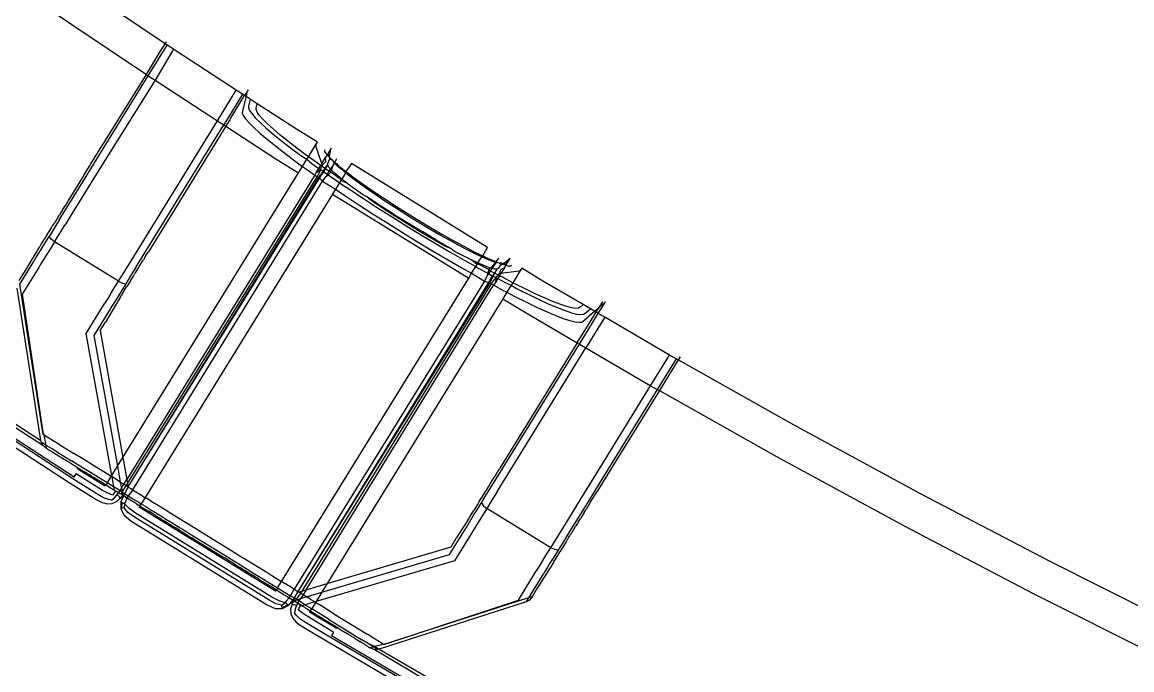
# Model space of a CAD drawing. Header units: millimetres. Extents: x 188.6 to 263.2, y 40.1 to 120.1.
# Drawn here: x 252.01056 to 252.0304, y 57.12385 to 57.13543 of the extents above; entities that cross this region are included whole.
import ezdxf

# ---------------------------------------------------------------- set-up
doc = ezdxf.new("R2010")
doc.units = ezdxf.units.MM
doc.layers.add('ARQ', color=8, linetype='Continuous')

# ---------------------------------------------------------------- blocks, each defined once
blk = doc.blocks.new('arq-3pav')
at = {"layer": 'ARQ'}
for p, q in [((47.004698, 16.87822), (47.002722, 16.879547)), ((47.002359, 16.879016), (47.00436, 16.877671)), ((47.004394, 16.877649), (47.004732, 16.878197)), ((47.004843, 16.878122), (47.004515, 16.877567)), ((47.0046, 16.878069), (47.004698, 16.87822)), ((47.004698, 16.87822), (47.004719, 16.878263)), ((47.004732, 16.878197), (47.004698, 16.87822)), ((47.004843, 16.878122), (47.004732, 16.878197)), ((47.00487, 16.878104), (47.004843, 16.878122)), ((47.00436, 16.877671), (47.0046, 16.878069)), ((47.005967, 16.877392), (47.00487, 16.878104)), ((47.003368, 16.876072), (47.00436, 16.877671)), ((47.003387, 16.876016), (47.004394, 16.877649)), ((47.004515, 16.877567), (47.0035, 16.875944)), ((47.00436, 16.877671), (47.004394, 16.877649)), ((47.004394, 16.877649), (47.004515, 16.877567)), ((47.004515, 16.877567), (47.005629, 16.876844)), ((47.005629, 16.876844), (47.005967, 16.877392)), ((47.00608, 16.877319), (47.005967, 16.877392)), ((47.006155, 16.877354), (47.006117, 16.877294)), ((47.006155, 16.877354), (47.006144, 16.877277)), ((47.00617, 16.87738), (47.006155, 16.877354)), ((47.00618, 16.877396), (47.00617, 16.87738)), ((47.00608, 16.877319), (47.005742, 16.876771)), ((47.005864, 16.876882), (47.006117, 16.877294)), ((47.006144, 16.877277), (47.006079, 16.87702)), ((47.006117, 16.877294), (47.00608, 16.877319)), ((47.006144, 16.877277), (47.006117, 16.877294)), ((47.006218, 16.877229), (47.006144, 16.877277)), ((47.006218, 16.877229), (47.006188, 16.87711)), ((47.006343, 16.877148), (47.006218, 16.877229)), ((47.006325, 16.877078), (47.006343, 16.877148)), ((47.007041, 16.876695), (47.006343, 16.877148)), ((47.006079, 16.87702), (47.006074, 16.876986)), ((47.006074, 16.876986), (47.006092, 16.87694)), ((47.006092, 16.87694), (47.006132, 16.87688)), ((47.006188, 16.87711), (47.006183, 16.877076)), ((47.006183, 16.877076), (47.006202, 16.87703)), ((47.006202, 16.87703), (47.006243, 16.876971)), ((47.006243, 16.876971), (47.006306, 16.876898)), ((47.006321, 16.877045), (47.006325, 16.877078)), ((47.006339, 16.877), (47.006321, 16.877045)), ((47.006379, 16.876943), (47.006339, 16.877)), ((47.00644, 16.876873), (47.006379, 16.876943)), ((47.00405, 16.874282), (47.005629, 16.876844)), ((47.004177, 16.874233), (47.005742, 16.876771)), ((47.005779, 16.876746), (47.004396, 16.874502)), ((47.005629, 16.876844), (47.005742, 16.876771)), ((47.005742, 16.876771), (47.005779, 16.876746)), ((47.005851, 16.876862), (47.005779, 16.876746)), ((47.005779, 16.876746), (47.006695, 16.876152)), ((47.005864, 16.876882), (47.005851, 16.876862)), ((47.006132, 16.87688), (47.006196, 16.876807)), ((47.006196, 16.876807), (47.006282, 16.876721)), ((47.006306, 16.876898), (47.006392, 16.876812)), ((47.006392, 16.876812), (47.006498, 16.876716)), ((47.006523, 16.87679), (47.00644, 16.876873)), ((47.006626, 16.876697), (47.006523, 16.87679)), ((47.006282, 16.876721), (47.006389, 16.876623)), ((47.006389, 16.876623), (47.006518, 16.876514)), ((47.006498, 16.876716), (47.006626, 16.876607)), ((47.006748, 16.876592), (47.006626, 16.876697)), ((47.006626, 16.876607), (47.006773, 16.876487)), ((47.00689, 16.876477), (47.006748, 16.876592)), ((47.007416, 16.876459), (47.007041, 16.876695)), ((47.006518, 16.876514), (47.006667, 16.876393)), ((47.006667, 16.876393), (47.006834, 16.876263)), ((47.006773, 16.876487), (47.006938, 16.876359)), ((47.00705, 16.876354), (47.00689, 16.876477)), ((47.006938, 16.876359), (47.007121, 16.876223)), ((47.007225, 16.876223), (47.00705, 16.876354)), ((47.007257, 16.8762), (47.007391, 16.876418)), ((47.007391, 16.876418), (47.007416, 16.876459)), ((47.007391, 16.876418), (47.007391, 16.876389)), ((47.007498, 16.876081), (47.007391, 16.876389)), ((47.007666, 16.876353), (47.007612, 16.876266)), ((47.007634, 16.876217), (47.007666, 16.876353)), ((47.006695, 16.876152), (47.007079, 16.875911)), ((47.006834, 16.876263), (47.007019, 16.876124)), ((47.007121, 16.876223), (47.007229, 16.876155)), ((47.007151, 16.876029), (47.007229, 16.876155)), ((47.007257, 16.8762), (47.007225, 16.876223)), ((47.007229, 16.876155), (47.007257, 16.8762)), ((47.007229, 16.876155), (47.00732, 16.87608)), ((47.007416, 16.876085), (47.007257, 16.8762)), ((47.007498, 16.876081), (47.007561, 16.87619)), ((47.007543, 16.876325), (47.007544, 16.876297)), ((47.007544, 16.876297), (47.007571, 16.876253)), ((47.00759, 16.876234), (47.007561, 16.87619)), ((47.007566, 16.876115), (47.007561, 16.87619)), ((47.007571, 16.876253), (47.00759, 16.876234)), ((47.007604, 16.876248), (47.00759, 16.876234)), ((47.00759, 16.876234), (47.007634, 16.876191)), ((47.007601, 16.87608), (47.007633, 16.876152)), ((47.007612, 16.876266), (47.007604, 16.876248)), ((47.007604, 16.876248), (47.007634, 16.876217)), ((47.007634, 16.876191), (47.007633, 16.876152)), ((47.007633, 16.876152), (47.007658, 16.876166)), ((47.007634, 16.876191), (47.007634, 16.876217)), ((47.007658, 16.876166), (47.007634, 16.876191)), ((47.007658, 16.876166), (47.007664, 16.87618)), ((47.007659, 16.87615), (47.007658, 16.876166)), ((47.007658, 16.876166), (47.007681, 16.876148)), ((47.007681, 16.876148), (47.007659, 16.87615)), ((47.007681, 16.876148), (47.007701, 16.87612)), ((47.007726, 16.876099), (47.007764, 16.876172)), ((47.003245, 16.875872), (47.003354, 16.876048)), ((47.003264, 16.875817), (47.003387, 16.876016)), ((47.003354, 16.876048), (47.003368, 16.876072)), ((47.0035, 16.875944), (47.003375, 16.875742)), ((47.007019, 16.876124), (47.007151, 16.876029)), ((47.007079, 16.875911), (47.007151, 16.876029)), ((47.007151, 16.876029), (47.00722, 16.875979)), ((47.00722, 16.875979), (47.007369, 16.875874)), ((47.00732, 16.87608), (47.007443, 16.875992)), ((47.007395, 16.875921), (47.007443, 16.875992)), ((47.007395, 16.875921), (47.007477, 16.87597)), ((47.007475, 16.876043), (47.007416, 16.876085)), ((47.007436, 16.875826), (47.007518, 16.875939)), ((47.007442, 16.875896), (47.007477, 16.87597)), ((47.007443, 16.875992), (47.007475, 16.876043)), ((47.007443, 16.875992), (47.007477, 16.87597)), ((47.007498, 16.876081), (47.007475, 16.876043)), ((47.007493, 16.876031), (47.007475, 16.876043)), ((47.007477, 16.87597), (47.007493, 16.876031)), ((47.007477, 16.87597), (47.007518, 16.875939)), ((47.007493, 16.876031), (47.007497, 16.876045)), ((47.00755, 16.87599), (47.007493, 16.876031)), ((47.007497, 16.876045), (47.007511, 16.876043)), ((47.007507, 16.876055), (47.007498, 16.876081)), ((47.007507, 16.876055), (47.007566, 16.876115)), ((47.007511, 16.876043), (47.007507, 16.876055)), ((47.007518, 16.875939), (47.00755, 16.87599)), ((47.007518, 16.875939), (47.007533, 16.875929)), ((47.007533, 16.875929), (47.007601, 16.876055)), ((47.00755, 16.87599), (47.007601, 16.876055)), ((47.007621, 16.87594), (47.00755, 16.87599)), ((47.007621, 16.87594), (47.00759, 16.875889)), ((47.007601, 16.876055), (47.007601, 16.87608)), ((47.007623, 16.876016), (47.007601, 16.876055)), ((47.007641, 16.875972), (47.007621, 16.87594)), ((47.00766, 16.875926), (47.007621, 16.87594)), ((47.00765, 16.875986), (47.007623, 16.876016)), ((47.00765, 16.875986), (47.007641, 16.875972)), ((47.007701, 16.87605), (47.00765, 16.875986)), ((47.00767, 16.875963), (47.00765, 16.875986)), ((47.00766, 16.875926), (47.00767, 16.875963)), ((47.00767, 16.875963), (47.007701, 16.87605)), ((47.00774, 16.875897), (47.00767, 16.875963)), ((47.007708, 16.876094), (47.007701, 16.87612)), ((47.007701, 16.87612), (47.007726, 16.876099)), ((47.007701, 16.87605), (47.007719, 16.876084)), ((47.007719, 16.876084), (47.007708, 16.876094)), ((47.007719, 16.876084), (47.007726, 16.876099)), ((47.00778, 16.876026), (47.007719, 16.876084)), ((47.007726, 16.876099), (47.007756, 16.876078)), ((47.007756, 16.876078), (47.007803, 16.876033)), ((47.007875, 16.875946), (47.00778, 16.876026)), ((47.007803, 16.876033), (47.007853, 16.875995)), ((47.007853, 16.875995), (47.007928, 16.875935)), ((47.007919, 16.875911), (47.007875, 16.875946)), ((47.007928, 16.875935), (47.007919, 16.875911)), ((47.008024, 16.876082), (47.007928, 16.875935)), ((47.007928, 16.875935), (47.007953, 16.875916)), ((47.010459, 16.87458), (47.008024, 16.876082)), ((47.002913, 16.875249), (47.003264, 16.875817)), ((47.003245, 16.875872), (47.002957, 16.875405)), ((47.003375, 16.875742), (47.003017, 16.875161)), ((47.003941, 16.870822), (47.007079, 16.875911)), ((47.007359, 16.875855), (47.004011, 16.870432)), ((47.004025, 16.870355), (47.007411, 16.875844)), ((47.004036, 16.870296), (47.007436, 16.875826)), ((47.004036, 16.870296), (47.007453, 16.875815)), ((47.004117, 16.870246), (47.007511, 16.875761)), ((47.007369, 16.875874), (47.007359, 16.875855)), ((47.007395, 16.875921), (47.007369, 16.875874)), ((47.007369, 16.875874), (47.007411, 16.875844)), ((47.007411, 16.875844), (47.007442, 16.875896)), ((47.007411, 16.875844), (47.007436, 16.875826)), ((47.007436, 16.875826), (47.007453, 16.875815)), ((47.007453, 16.875815), (47.007533, 16.875929)), ((47.007453, 16.875815), (47.007511, 16.875761)), ((47.007511, 16.875761), (47.007578, 16.875851)), ((47.007511, 16.875761), (47.007665, 16.875669)), ((47.007533, 16.875929), (47.00759, 16.875889)), ((47.00759, 16.875889), (47.007578, 16.875851)), ((47.007578, 16.875851), (47.007607, 16.875877)), ((47.00759, 16.875889), (47.007607, 16.875877)), ((47.007607, 16.875877), (47.00766, 16.875926)), ((47.007607, 16.875877), (47.007758, 16.875774)), ((47.007837, 16.875791), (47.00766, 16.875926)), ((47.007812, 16.875737), (47.007739, 16.875619)), ((47.007831, 16.875819), (47.00774, 16.875897)), ((47.007758, 16.875774), (47.007812, 16.875737)), ((47.007836, 16.875777), (47.007812, 16.875737)), ((47.007812, 16.875737), (47.007994, 16.875614)), ((47.007852, 16.875802), (47.007831, 16.875819)), ((47.007837, 16.875791), (47.007836, 16.875777)), ((47.007944, 16.875729), (47.007836, 16.875777)), ((47.007852, 16.875802), (47.007837, 16.875791)), ((47.007919, 16.875911), (47.007852, 16.875802)), ((47.007944, 16.875729), (47.007852, 16.875802)), ((47.00799, 16.875854), (47.007919, 16.875911)), ((47.007953, 16.875916), (47.007973, 16.8759)), ((47.007973, 16.8759), (47.008072, 16.875826)), ((47.008125, 16.875752), (47.00799, 16.875854)), ((47.008072, 16.875826), (47.008235, 16.87571)), ((47.008277, 16.875644), (47.008125, 16.875752)), ((47.007665, 16.875669), (47.007739, 16.875619)), ((47.007739, 16.875619), (47.007686, 16.875534)), ((47.007739, 16.875619), (47.007905, 16.875507)), ((47.008065, 16.875637), (47.007944, 16.875729)), ((47.007994, 16.875614), (47.00824, 16.875452)), ((47.008076, 16.87563), (47.008065, 16.875637)), ((47.008224, 16.875524), (47.008076, 16.87563)), ((47.008235, 16.87571), (47.008413, 16.875586)), ((47.008443, 16.875529), (47.008277, 16.875644)), ((47.008413, 16.875586), (47.008604, 16.875457)), ((47.00295, 16.875393), (47.002907, 16.875324)), ((47.00295, 16.875393), (47.002957, 16.875405)), ((47.007686, 16.875534), (47.004341, 16.870108)), ((47.007686, 16.875534), (47.010121, 16.874032)), ((47.007905, 16.875507), (47.008155, 16.875342)), ((47.008155, 16.875342), (47.008412, 16.875175)), ((47.008301, 16.875482), (47.008224, 16.875524)), ((47.00824, 16.875452), (47.008493, 16.875288)), ((47.008544, 16.875324), (47.008301, 16.875482)), ((47.008387, 16.875411), (47.008301, 16.875482)), ((47.008562, 16.875293), (47.008387, 16.875411)), ((47.008621, 16.875409), (47.008443, 16.875529)), ((47.008604, 16.875457), (47.008829, 16.875311)), ((47.00883, 16.875274), (47.008621, 16.875409)), ((47.002779, 16.875115), (47.0028, 16.87515)), ((47.0028, 16.87515), (47.002809, 16.875163)), ((47.002807, 16.875076), (47.002913, 16.875249)), ((47.002826, 16.875191), (47.002809, 16.875163)), ((47.002834, 16.875204), (47.002826, 16.875191)), ((47.002861, 16.875248), (47.002834, 16.875204)), ((47.002861, 16.875248), (47.002897, 16.875307)), ((47.002897, 16.875307), (47.002907, 16.875324)), ((47.003017, 16.875161), (47.002909, 16.874985)), ((47.008412, 16.875175), (47.008674, 16.87501)), ((47.008493, 16.875288), (47.008751, 16.875125)), ((47.008791, 16.875168), (47.008544, 16.875324)), ((47.008765, 16.875161), (47.008562, 16.875293)), ((47.009033, 16.874993), (47.008765, 16.875161)), ((47.008791, 16.875168), (47.009299, 16.874855)), ((47.008829, 16.875311), (47.009118, 16.875131)), ((47.009101, 16.875103), (47.00883, 16.875274)), ((47.002807, 16.875076), (47.002621, 16.874775)), ((47.002664, 16.874928), (47.002685, 16.874963)), ((47.002685, 16.874963), (47.002704, 16.874995)), ((47.002704, 16.874995), (47.002717, 16.875016)), ((47.002734, 16.875043), (47.002717, 16.875016)), ((47.002718, 16.874677), (47.002909, 16.874985)), ((47.002741, 16.875055), (47.002734, 16.875043)), ((47.002755, 16.875077), (47.002741, 16.875055)), ((47.002771, 16.875102), (47.002755, 16.875077)), ((47.002779, 16.875115), (47.002771, 16.875102)), ((47.008674, 16.87501), (47.008941, 16.874844)), ((47.008751, 16.875125), (47.009014, 16.874962)), ((47.009014, 16.874962), (47.009278, 16.8748)), ((47.009303, 16.874829), (47.009033, 16.874993)), ((47.009375, 16.874937), (47.009101, 16.875103)), ((47.009118, 16.875131), (47.009409, 16.874954)), ((47.009409, 16.874954), (47.009641, 16.874818)), ((47.002538, 16.874726), (47.002555, 16.874752)), ((47.002544, 16.874648), (47.002621, 16.874775)), ((47.002555, 16.874752), (47.002563, 16.874764)), ((47.002563, 16.874764), (47.002574, 16.874783)), ((47.002574, 16.874783), (47.002584, 16.874798)), ((47.002584, 16.874798), (47.002664, 16.874928)), ((47.002656, 16.874725), (47.002621, 16.874775)), ((47.008941, 16.874844), (47.009209, 16.87468)), ((47.009278, 16.8748), (47.009539, 16.874643)), ((47.009549, 16.874705), (47.009299, 16.874855)), ((47.009513, 16.874707), (47.009303, 16.874829)), ((47.00959, 16.874812), (47.009375, 16.874937)), ((47.009777, 16.874707), (47.00959, 16.874812)), ((47.009641, 16.874818), (47.009841, 16.874705)), ((47.002414, 16.874524), (47.002451, 16.874585)), ((47.002451, 16.874585), (47.002464, 16.874605)), ((47.002464, 16.874605), (47.002473, 16.874619)), ((47.002473, 16.874619), (47.002483, 16.874636)), ((47.002478, 16.874541), (47.002544, 16.874648)), ((47.002483, 16.874636), (47.002505, 16.874671)), ((47.002505, 16.874671), (47.002538, 16.874726)), ((47.002639, 16.874547), (47.002571, 16.874438)), ((47.002718, 16.874677), (47.002639, 16.874547)), ((47.002718, 16.874677), (47.002656, 16.874725)), ((47.00386, 16.873973), (47.002718, 16.874677)), ((47.009209, 16.87468), (47.009475, 16.87452)), ((47.009697, 16.874603), (47.009513, 16.874707)), ((47.009539, 16.874643), (47.0098, 16.874491)), ((47.009799, 16.874558), (47.009549, 16.874705)), ((47.009799, 16.874558), (47.009697, 16.874603)), ((47.009954, 16.87461), (47.009777, 16.874707)), ((47.00987, 16.874509), (47.009799, 16.874558)), ((47.009841, 16.874705), (47.010032, 16.874602)), ((47.010119, 16.874523), (47.009954, 16.87461)), ((47.010032, 16.874602), (47.010209, 16.874509)), ((47.010371, 16.874428), (47.010459, 16.87458)), ((47.002182, 16.874137), (47.002379, 16.874467)), ((47.002347, 16.874329), (47.002358, 16.874349)), ((47.002358, 16.874349), (47.002384, 16.87439)), ((47.002379, 16.874467), (47.00239, 16.874485)), ((47.002384, 16.87439), (47.002424, 16.874456)), ((47.00239, 16.874485), (47.002414, 16.874524)), ((47.002424, 16.874456), (47.002478, 16.874541)), ((47.002517, 16.87435), (47.002476, 16.874283)), ((47.002571, 16.874438), (47.002517, 16.87435)), ((47.004292, 16.874334), (47.004307, 16.874358)), ((47.004353, 16.874432), (47.004307, 16.874358)), ((47.004353, 16.874432), (47.004379, 16.874474)), ((47.004379, 16.874474), (47.004396, 16.874502)), ((47.009475, 16.87452), (47.00974, 16.874365)), ((47.00974, 16.874365), (47.009999, 16.874216)), ((47.0098, 16.874491), (47.010054, 16.874344)), ((47.010032, 16.874424), (47.00987, 16.874509)), ((47.010044, 16.874417), (47.010032, 16.874424)), ((47.01018, 16.874351), (47.010044, 16.874417)), ((47.010271, 16.874448), (47.010119, 16.874523)), ((47.010287, 16.874301), (47.01018, 16.874351)), ((47.010271, 16.874276), (47.01018, 16.874351)), ((47.010209, 16.874509), (47.01032, 16.874453)), ((47.010354, 16.87441), (47.010271, 16.874448)), ((47.010287, 16.874301), (47.010354, 16.87441)), ((47.01032, 16.874453), (47.010344, 16.874442)), ((47.010344, 16.874442), (47.010371, 16.874428)), ((47.010354, 16.87441), (47.010371, 16.874428)), ((47.010405, 16.874386), (47.010354, 16.87441)), ((47.010371, 16.874428), (47.010458, 16.874389)), ((47.010519, 16.874338), (47.010405, 16.874386)), ((47.010458, 16.874389), (47.010515, 16.874362)), ((47.010515, 16.874362), (47.010576, 16.874339)), ((47.010656, 16.874389), (47.010608, 16.874322)), ((47.010863, 16.874383), (47.010755, 16.874293)), ((47.010809, 16.874295), (47.010863, 16.874383)), ((47.002096, 16.873921), (47.002347, 16.874329)), ((47.002438, 16.874221), (47.002142, 16.873742)), ((47.002449, 16.874241), (47.002438, 16.874221)), ((47.002476, 16.874283), (47.002449, 16.874241)), ((47.00395, 16.874119), (47.00405, 16.874282)), ((47.004177, 16.874233), (47.004079, 16.874073)), ((47.00421, 16.8742), (47.004163, 16.874124)), ((47.00421, 16.8742), (47.004224, 16.874223)), ((47.004224, 16.874223), (47.004239, 16.874247)), ((47.004239, 16.874247), (47.004254, 16.874273)), ((47.004254, 16.874273), (47.004292, 16.874334)), ((47.009999, 16.874216), (47.010174, 16.874118)), ((47.010054, 16.874344), (47.010247, 16.874236)), ((47.010174, 16.874118), (47.010247, 16.874236)), ((47.010247, 16.874236), (47.010271, 16.874276)), ((47.010247, 16.874236), (47.010303, 16.874204)), ((47.010271, 16.874276), (47.010283, 16.874283)), ((47.010283, 16.874283), (47.010287, 16.874301)), ((47.010483, 16.874186), (47.010283, 16.874283)), ((47.01031, 16.87429), (47.010287, 16.874301)), ((47.010303, 16.874204), (47.010464, 16.874116)), ((47.010421, 16.874243), (47.01031, 16.87429)), ((47.010512, 16.874211), (47.010421, 16.874243)), ((47.010483, 16.874186), (47.010464, 16.874116)), ((47.010482, 16.874106), (47.010513, 16.874157)), ((47.010512, 16.874211), (47.010483, 16.874186)), ((47.010513, 16.874157), (47.010483, 16.874186)), ((47.010576, 16.874278), (47.010512, 16.874211)), ((47.010542, 16.874203), (47.010512, 16.874211)), ((47.010513, 16.874157), (47.010533, 16.874189)), ((47.010582, 16.87412), (47.010513, 16.874157)), ((47.010598, 16.874309), (47.010519, 16.874338)), ((47.010533, 16.874189), (47.010542, 16.874203)), ((47.010542, 16.874203), (47.010613, 16.874304)), ((47.010581, 16.874193), (47.010542, 16.874203)), ((47.010576, 16.874339), (47.010608, 16.874322)), ((47.010598, 16.874309), (47.010576, 16.874278)), ((47.010626, 16.87419), (47.010581, 16.874193)), ((47.010626, 16.87419), (47.010582, 16.87412)), ((47.010608, 16.874322), (47.010598, 16.874309)), ((47.010613, 16.874304), (47.010598, 16.874309)), ((47.010608, 16.874322), (47.010638, 16.874309)), ((47.010613, 16.874304), (47.010608, 16.874322)), ((47.010638, 16.874309), (47.010613, 16.874304)), ((47.010648, 16.874202), (47.010626, 16.87419)), ((47.010638, 16.874309), (47.010672, 16.874304)), ((47.010675, 16.874251), (47.010648, 16.874202)), ((47.010694, 16.874186), (47.010668, 16.874107)), ((47.010684, 16.874285), (47.010672, 16.874304)), ((47.010672, 16.874304), (47.010708, 16.874303)), ((47.010698, 16.874263), (47.010675, 16.874251)), ((47.010699, 16.874291), (47.010684, 16.874285)), ((47.010764, 16.874215), (47.010694, 16.874186)), ((47.010764, 16.874215), (47.010695, 16.874111)), ((47.011018, 16.874153), (47.010695, 16.874111)), ((47.010698, 16.874263), (47.010699, 16.874291)), ((47.010732, 16.874281), (47.010698, 16.874263)), ((47.010699, 16.874291), (47.010708, 16.874303)), ((47.010732, 16.874281), (47.010699, 16.874291)), ((47.010708, 16.874303), (47.010736, 16.874295)), ((47.010755, 16.874293), (47.010732, 16.874281)), ((47.010732, 16.874281), (47.01079, 16.874261)), ((47.010736, 16.874295), (47.010755, 16.874293)), ((47.010755, 16.874293), (47.010796, 16.87428)), ((47.010764, 16.874215), (47.01079, 16.874261)), ((47.01079, 16.874261), (47.010796, 16.87428)), ((47.01079, 16.874261), (47.010816, 16.874252)), ((47.010796, 16.87428), (47.010809, 16.874295)), ((47.010816, 16.874252), (47.010867, 16.874248)), ((47.010867, 16.874248), (47.010892, 16.87426)), ((47.011044, 16.874166), (47.01091, 16.873948)), ((47.011018, 16.874153), (47.011044, 16.874166)), ((47.011069, 16.874207), (47.011044, 16.874166)), ((47.011447, 16.873978), (47.011069, 16.874207)), ((47.002086, 16.873986), (47.002182, 16.874137)), ((47.00378, 16.873844), (47.00386, 16.873973)), ((47.00386, 16.873973), (47.00395, 16.874119)), ((47.00386, 16.873973), (47.003931, 16.873938)), ((47.004079, 16.874073), (47.003991, 16.87393)), ((47.004081, 16.873991), (47.004029, 16.873906)), ((47.004081, 16.873991), (47.004129, 16.874068)), ((47.004129, 16.874068), (47.00415, 16.874103)), ((47.004163, 16.874124), (47.00415, 16.874103)), ((47.006776, 16.868606), (47.010121, 16.874032)), ((47.010403, 16.873978), (47.007001, 16.868468)), ((47.010121, 16.874032), (47.010174, 16.874118)), ((47.010174, 16.874118), (47.010251, 16.874074)), ((47.010251, 16.874074), (47.010403, 16.873978)), ((47.010453, 16.874078), (47.010403, 16.873978)), ((47.010403, 16.873978), (47.010477, 16.87395)), ((47.010464, 16.874116), (47.010453, 16.874078)), ((47.010453, 16.874078), (47.010482, 16.874106)), ((47.010464, 16.874116), (47.010482, 16.874106)), ((47.010543, 16.874073), (47.010477, 16.87395)), ((47.010482, 16.874106), (47.010543, 16.874073)), ((47.010558, 16.874064), (47.010495, 16.873941)), ((47.010554, 16.873977), (47.010523, 16.873926)), ((47.010582, 16.87412), (47.010543, 16.874073)), ((47.010543, 16.874073), (47.010558, 16.874064)), ((47.010605, 16.874041), (47.010554, 16.873977)), ((47.010582, 16.87412), (47.010558, 16.874064)), ((47.010558, 16.874064), (47.010605, 16.874041)), ((47.010652, 16.874083), (47.010582, 16.87412)), ((47.010605, 16.874041), (47.010598, 16.873946)), ((47.01064, 16.874021), (47.010598, 16.873946)), ((47.010652, 16.874083), (47.010605, 16.874041)), ((47.010605, 16.874041), (47.01064, 16.874021)), ((47.010671, 16.874073), (47.01064, 16.874021)), ((47.01064, 16.874021), (47.010773, 16.87395)), ((47.010663, 16.874093), (47.010652, 16.874083)), ((47.010671, 16.874073), (47.010652, 16.874083)), ((47.010655, 16.874105), (47.010668, 16.874107)), ((47.010655, 16.874105), (47.010663, 16.874093)), ((47.010668, 16.874107), (47.010695, 16.874111)), ((47.010695, 16.874111), (47.010671, 16.874073)), ((47.010735, 16.874039), (47.010671, 16.874073)), ((47.01091, 16.873948), (47.010735, 16.874039)), ((47.012167, 16.873558), (47.011447, 16.873978)), ((47.002477, 16.871125), (47.002052, 16.87385)), ((47.002513, 16.871234), (47.002096, 16.873921)), ((47.003713, 16.873734), (47.00378, 16.873844)), ((47.003913, 16.873805), (47.003848, 16.873697)), ((47.003991, 16.87393), (47.003913, 16.873805)), ((47.003929, 16.873744), (47.003947, 16.873773)), ((47.003931, 16.873938), (47.003991, 16.87393)), ((47.003947, 16.873773), (47.004008, 16.873874)), ((47.00402, 16.873891), (47.004008, 16.873874)), ((47.004029, 16.873906), (47.00402, 16.873891)), ((47.010477, 16.87395), (47.007069, 16.868425)), ((47.010495, 16.873941), (47.007069, 16.868425)), ((47.010523, 16.873926), (47.007139, 16.868435)), ((47.007215, 16.868458), (47.010555, 16.873884)), ((47.010477, 16.87395), (47.010495, 16.873941)), ((47.010495, 16.873941), (47.010523, 16.873926)), ((47.010523, 16.873926), (47.010568, 16.873902)), ((47.010555, 16.873884), (47.010568, 16.873902)), ((47.010568, 16.873902), (47.010598, 16.873946)), ((47.010568, 16.873902), (47.010728, 16.873817)), ((47.010728, 16.873817), (47.010804, 16.873777)), ((47.010804, 16.873777), (47.010732, 16.873659)), ((47.010773, 16.87395), (47.010882, 16.873903)), ((47.010882, 16.873903), (47.010804, 16.873777)), ((47.010804, 16.873777), (47.010948, 16.873702)), ((47.01091, 16.873948), (47.010882, 16.873903)), ((47.010882, 16.873903), (47.01099, 16.873837)), ((47.010944, 16.87393), (47.01091, 16.873948)), ((47.01114, 16.873832), (47.010944, 16.87393)), ((47.01099, 16.873837), (47.011195, 16.873735)), ((47.011322, 16.873745), (47.01114, 16.873832)), ((47.002142, 16.873742), (47.002513, 16.871234)), ((47.003591, 16.873537), (47.003617, 16.87358)), ((47.003713, 16.873734), (47.003617, 16.87358)), ((47.003825, 16.873576), (47.003628, 16.873245)), ((47.003848, 16.873697), (47.003754, 16.873547)), ((47.003836, 16.873593), (47.003825, 16.873576)), ((47.00386, 16.873633), (47.003836, 16.873593)), ((47.003897, 16.873693), (47.00386, 16.873633)), ((47.003897, 16.873693), (47.003919, 16.873728)), ((47.003929, 16.873744), (47.003919, 16.873728)), ((47.010732, 16.873659), (47.007594, 16.86857)), ((47.010732, 16.873659), (47.011118, 16.873425)), ((47.010948, 16.873702), (47.011155, 16.873599)), ((47.011155, 16.873599), (47.011346, 16.873507)), ((47.011195, 16.873735), (47.011383, 16.873645)), ((47.011488, 16.87367), (47.011322, 16.873745)), ((47.011383, 16.873645), (47.011556, 16.873567)), ((47.011637, 16.873608), (47.011488, 16.87367)), ((47.011556, 16.873567), (47.011711, 16.873502)), ((47.011766, 16.873557), (47.011637, 16.873608)), ((47.011877, 16.873521), (47.011766, 16.873557)), ((47.012167, 16.873558), (47.012112, 16.87351)), ((47.012296, 16.873482), (47.012167, 16.873558)), ((47.012438, 16.873399), (47.012564, 16.873605)), ((47.012451, 16.873507), (47.012517, 16.873614)), ((47.012451, 16.873507), (47.012564, 16.873605)), ((47.003283, 16.873037), (47.003579, 16.873518)), ((47.003717, 16.873486), (47.003422, 16.873004)), ((47.003579, 16.873518), (47.003591, 16.873537)), ((47.003728, 16.873504), (47.003717, 16.873486)), ((47.003754, 16.873547), (47.003728, 16.873504)), ((47.011118, 16.873425), (47.012061, 16.872874)), ((47.011346, 16.873507), (47.011521, 16.873429)), ((47.011521, 16.873429), (47.011677, 16.873363)), ((47.011677, 16.873363), (47.011812, 16.873311)), ((47.011711, 16.873502), (47.011845, 16.87345)), ((47.011845, 16.87345), (47.01196, 16.873412)), ((47.011967, 16.873498), (47.011877, 16.873521)), ((47.01196, 16.873412), (47.012053, 16.873388)), ((47.012036, 16.873488), (47.011967, 16.873498)), ((47.012085, 16.873492), (47.012036, 16.873488)), ((47.012053, 16.873388), (47.012125, 16.873378)), ((47.012061, 16.872874), (47.012399, 16.873422)), ((47.012112, 16.87351), (47.012085, 16.873492)), ((47.0121, 16.872851), (47.012438, 16.873399)), ((47.012125, 16.873378), (47.012175, 16.873383)), ((47.012171, 16.873264), (47.012372, 16.873438)), ((47.012175, 16.873383), (47.012203, 16.873402)), ((47.012203, 16.873402), (47.012296, 16.873482)), ((47.012372, 16.873438), (47.012296, 16.873482)), ((47.012372, 16.873438), (47.012451, 16.873507)), ((47.012399, 16.873422), (47.012372, 16.873438)), ((47.012399, 16.873422), (47.012451, 16.873507)), ((47.012438, 16.873399), (47.012399, 16.873422)), ((47.012553, 16.873332), (47.012438, 16.873399)), ((47.003532, 16.873094), (47.003628, 16.873245)), ((47.011812, 16.873311), (47.011928, 16.873273)), ((47.011928, 16.873273), (47.012022, 16.873249)), ((47.012022, 16.873249), (47.012094, 16.87324)), ((47.012094, 16.87324), (47.012143, 16.873245)), ((47.012143, 16.873245), (47.012171, 16.873264)), ((47.012553, 16.873332), (47.012216, 16.872783)), ((47.013682, 16.872672), (47.012553, 16.873332)), ((47.003742, 16.8705), (47.003283, 16.873037)), ((47.003422, 16.873004), (47.003844, 16.870665)), ((47.003532, 16.873094), (47.003941, 16.870822)), ((47.010535, 16.870313), (47.0121, 16.872851)), ((47.010636, 16.870221), (47.012216, 16.872783)), ((47.012061, 16.872874), (47.010677, 16.870629)), ((47.012061, 16.872874), (47.0121, 16.872851)), ((47.0121, 16.872851), (47.012216, 16.872783)), ((47.012216, 16.872783), (47.013362, 16.872113)), ((47.013373, 16.872107), (47.013711, 16.872655)), ((47.013828, 16.872589), (47.01349, 16.872041)), ((47.013867, 16.872567), (47.013529, 16.872019)), ((47.013711, 16.872655), (47.013682, 16.872672)), ((47.013828, 16.872589), (47.013711, 16.872655)), ((47.013867, 16.872567), (47.013828, 16.872589)), ((47.0139, 16.872621), (47.013867, 16.872567)), ((47.015936, 16.871401), (47.013867, 16.872567)), ((47.002511, 16.871039), (47.000888, 16.872076)), ((47.000928, 16.872136), (47.002477, 16.871125)), ((47.012368, 16.870477), (47.013373, 16.872107)), ((47.01349, 16.872041), (47.012483, 16.870408)), ((47.013529, 16.872019), (47.012526, 16.870393)), ((47.013362, 16.872113), (47.013373, 16.872107)), ((47.013373, 16.872107), (47.01349, 16.872041)), ((47.01349, 16.872041), (47.013529, 16.872019)), ((47.013529, 16.872019), (47.015624, 16.870838)), ((47.000731, 16.871837), (47.003001, 16.870364)), ((47.003049, 16.870439), (47.00078, 16.871912)), ((47.003069, 16.870471), (47.000801, 16.871943)), ((47.018209, 16.870166), (47.015936, 16.871401)), ((47.002525, 16.871227), (47.002513, 16.871234)), ((47.002559, 16.871206), (47.002525, 16.871227)), ((47.002525, 16.871227), (47.002559, 16.871072)), ((47.002617, 16.87117), (47.002559, 16.871206)), ((47.002481, 16.871096), (47.002477, 16.871125)), ((47.002493, 16.871089), (47.002481, 16.871096)), ((47.002527, 16.871069), (47.002493, 16.871089)), ((47.002511, 16.871039), (47.002493, 16.871089)), ((47.002572, 16.870988), (47.002511, 16.871039)), ((47.002563, 16.871046), (47.002527, 16.871069)), ((47.002559, 16.871072), (47.002563, 16.871046)), ((47.002563, 16.871046), (47.002572, 16.870988)), ((47.002584, 16.871033), (47.002563, 16.871046)), ((47.002572, 16.870988), (47.002583, 16.870981)), ((47.002583, 16.870981), (47.002616, 16.870962)), ((47.002662, 16.870985), (47.002584, 16.871033)), ((47.002697, 16.871121), (47.002617, 16.87117)), ((47.002763, 16.870924), (47.002662, 16.870985)), ((47.002798, 16.871059), (47.002697, 16.871121)), ((47.002798, 16.871059), (47.003064, 16.870895)), ((47.002616, 16.870962), (47.00267, 16.870927)), ((47.00267, 16.870927), (47.002724, 16.870894)), ((47.002724, 16.870894), (47.002735, 16.870887)), ((47.002724, 16.870894), (47.002746, 16.870881)), ((47.002735, 16.870887), (47.002766, 16.870869)), ((47.002746, 16.870881), (47.002766, 16.870869)), ((47.002763, 16.870924), (47.003025, 16.870762)), ((47.002766, 16.870869), (47.002818, 16.870836)), ((47.002818, 16.870836), (47.002843, 16.870822)), ((47.002843, 16.870822), (47.00289, 16.870792)), ((47.00289, 16.870792), (47.002919, 16.870775)), ((47.003225, 16.870796), (47.003064, 16.870895)), ((47.003405, 16.870685), (47.003225, 16.870796)), ((47.003844, 16.870665), (47.003941, 16.870822)), ((47.003941, 16.870822), (47.004011, 16.870432)), ((47.015624, 16.870838), (47.017907, 16.869598)), ((47.002919, 16.870775), (47.002959, 16.87075)), ((47.002959, 16.87075), (47.002981, 16.870737)), ((47.002981, 16.870737), (47.003091, 16.870668)), ((47.003184, 16.870664), (47.003025, 16.870762)), ((47.003091, 16.870668), (47.003166, 16.870621)), ((47.003154, 16.870605), (47.003091, 16.870668)), ((47.003625, 16.87031), (47.003154, 16.870605)), ((47.003166, 16.870621), (47.003248, 16.870572)), ((47.003362, 16.870554), (47.003184, 16.870664)), ((47.003601, 16.870564), (47.003405, 16.870685)), ((47.003742, 16.8705), (47.003844, 16.870665)), ((47.003844, 16.870665), (47.003895, 16.870382)), ((47.010634, 16.87056), (47.010664, 16.870609)), ((47.010664, 16.870609), (47.010677, 16.870629)), ((47.003522, 16.870142), (47.003049, 16.870439)), ((47.003069, 16.870471), (47.003107, 16.870531)), ((47.003579, 16.870235), (47.003107, 16.870531)), ((47.003263, 16.870562), (47.003248, 16.870572)), ((47.003292, 16.870544), (47.003263, 16.870562)), ((47.003306, 16.870536), (47.003292, 16.870544)), ((47.003323, 16.870525), (47.003306, 16.870536)), ((47.003348, 16.87051), (47.003323, 16.870525)), ((47.00338, 16.87049), (47.003348, 16.87051)), ((47.003555, 16.870435), (47.003362, 16.870554)), ((47.00338, 16.87049), (47.003406, 16.870474)), ((47.003406, 16.870474), (47.003419, 16.870466)), ((47.003438, 16.870455), (47.003419, 16.870466)), ((47.003458, 16.870442), (47.003438, 16.870455)), ((47.003487, 16.870424), (47.003458, 16.870442)), ((47.003508, 16.870411), (47.003487, 16.870424)), ((47.003527, 16.8704), (47.003508, 16.870411)), ((47.003527, 16.8704), (47.003549, 16.870386)), ((47.003605, 16.870352), (47.003549, 16.870386)), ((47.003663, 16.870371), (47.003555, 16.870435)), ((47.003732, 16.870483), (47.003601, 16.870564)), ((47.003663, 16.870371), (47.003732, 16.870483)), ((47.003732, 16.870483), (47.003742, 16.8705)), ((47.003747, 16.870474), (47.003732, 16.870483)), ((47.003747, 16.870474), (47.003742, 16.8705)), ((47.003812, 16.870434), (47.003747, 16.870474)), ((47.003779, 16.870296), (47.003747, 16.870474)), ((47.003895, 16.870382), (47.003812, 16.870434)), ((47.003895, 16.870382), (47.003914, 16.870276)), ((47.003957, 16.870344), (47.003895, 16.870382)), ((47.003957, 16.870344), (47.004011, 16.870432)), ((47.004011, 16.870432), (47.004025, 16.870355)), ((47.010505, 16.870351), (47.010529, 16.870389)), ((47.010529, 16.870389), (47.010536, 16.8704)), ((47.010536, 16.8704), (47.010571, 16.870457)), ((47.010571, 16.870457), (47.010588, 16.870485)), ((47.010627, 16.870548), (47.010588, 16.870485)), ((47.010634, 16.87056), (47.010627, 16.870548)), ((47.012244, 16.870274), (47.012368, 16.870477)), ((47.012483, 16.870408), (47.012361, 16.870209)), ((47.012526, 16.870393), (47.012419, 16.870217)), ((47.003001, 16.870364), (47.003475, 16.870066)), ((47.003672, 16.870184), (47.003579, 16.870235)), ((47.003605, 16.870352), (47.003616, 16.870344)), ((47.003616, 16.870344), (47.003637, 16.870331)), ((47.003637, 16.870331), (47.003625, 16.87031)), ((47.003663, 16.870371), (47.003637, 16.870331)), ((47.003651, 16.870323), (47.003637, 16.870331)), ((47.003651, 16.870323), (47.003664, 16.870315)), ((47.003763, 16.870306), (47.003663, 16.870371)), ((47.003664, 16.870315), (47.003694, 16.870297)), ((47.003753, 16.870147), (47.003672, 16.870184)), ((47.003694, 16.870297), (47.003719, 16.870281)), ((47.003719, 16.870281), (47.003731, 16.870274)), ((47.003731, 16.870274), (47.003765, 16.870252)), ((47.003798, 16.870211), (47.003753, 16.870147)), ((47.003779, 16.870296), (47.003763, 16.870306)), ((47.003765, 16.870252), (47.00379, 16.870237)), ((47.00379, 16.870237), (47.003779, 16.870296)), ((47.00389, 16.870228), (47.003779, 16.870296)), ((47.003803, 16.870229), (47.00379, 16.870237)), ((47.003798, 16.870211), (47.00383, 16.870213)), ((47.00383, 16.870213), (47.003803, 16.870229)), ((47.003842, 16.870206), (47.00383, 16.870213)), ((47.003841, 16.870159), (47.003863, 16.870192)), ((47.003863, 16.870192), (47.003842, 16.870206)), ((47.003863, 16.870192), (47.00389, 16.870228)), ((47.003892, 16.870174), (47.003863, 16.870192)), ((47.00389, 16.870228), (47.003914, 16.870276)), ((47.003927, 16.870205), (47.00389, 16.870228)), ((47.003907, 16.870164), (47.003927, 16.870205)), ((47.003914, 16.870276), (47.003957, 16.870344)), ((47.003914, 16.870276), (47.003927, 16.870205)), ((47.003927, 16.870205), (47.004001, 16.870317)), ((47.003927, 16.870205), (47.003939, 16.870198)), ((47.003939, 16.870198), (47.003976, 16.870175)), ((47.004001, 16.870317), (47.003957, 16.870344)), ((47.003976, 16.870175), (47.004036, 16.870296)), ((47.004001, 16.870317), (47.004025, 16.870355)), ((47.004036, 16.870296), (47.004001, 16.870317)), ((47.004025, 16.870355), (47.004036, 16.870296)), ((47.004036, 16.870296), (47.004047, 16.870289)), ((47.004117, 16.870246), (47.004037, 16.870137)), ((47.004047, 16.870289), (47.004083, 16.870267)), ((47.004083, 16.870267), (47.004117, 16.870246)), ((47.004117, 16.870246), (47.004143, 16.870229)), ((47.004143, 16.870229), (47.004271, 16.870151)), ((47.010367, 16.870125), (47.010422, 16.870215)), ((47.010422, 16.870215), (47.010431, 16.870231)), ((47.010444, 16.870252), (47.010431, 16.870231)), ((47.010436, 16.870154), (47.010535, 16.870313)), ((47.010444, 16.870252), (47.010473, 16.870298)), ((47.010473, 16.870298), (47.010505, 16.870351)), ((47.010636, 16.870221), (47.010535, 16.870059)), ((47.012121, 16.870074), (47.012244, 16.870274)), ((47.012361, 16.870209), (47.012123, 16.869822)), ((47.012295, 16.870016), (47.012419, 16.870217)), ((47.003475, 16.870066), (47.003573, 16.870017)), ((47.003596, 16.870102), (47.003522, 16.870142)), ((47.003573, 16.870017), (47.003664, 16.869994)), ((47.003667, 16.870075), (47.003596, 16.870102)), ((47.003664, 16.869994), (47.003749, 16.87)), ((47.003735, 16.870062), (47.003667, 16.870075)), ((47.003735, 16.870062), (47.00379, 16.870103)), ((47.003749, 16.87), (47.003828, 16.870033)), ((47.00379, 16.870103), (47.003841, 16.870159)), ((47.003828, 16.870033), (47.003885, 16.870091)), ((47.003841, 16.870159), (47.003873, 16.870125)), ((47.003873, 16.870125), (47.003885, 16.870091)), ((47.0039, 16.870093), (47.003885, 16.870091)), ((47.003907, 16.870164), (47.003892, 16.870174)), ((47.0039, 16.870093), (47.003942, 16.870143)), ((47.0039, 16.870093), (47.003955, 16.870135)), ((47.003902, 16.870036), (47.003901, 16.869905)), ((47.003955, 16.870135), (47.003902, 16.870036)), ((47.003946, 16.870167), (47.003907, 16.870164)), ((47.003942, 16.870143), (47.003907, 16.870164)), ((47.003919, 16.87002), (47.003916, 16.869909)), ((47.00397, 16.869995), (47.003919, 16.87002)), ((47.003942, 16.870143), (47.003946, 16.870167)), ((47.003955, 16.870135), (47.003942, 16.870143)), ((47.003955, 16.870135), (47.003976, 16.870175)), ((47.003986, 16.870116), (47.003955, 16.870135)), ((47.00397, 16.869995), (47.003962, 16.86992)), ((47.00397, 16.869995), (47.003987, 16.870023)), ((47.004047, 16.869914), (47.00397, 16.869995)), ((47.003976, 16.870175), (47.004037, 16.870137)), ((47.003997, 16.87011), (47.003986, 16.870116)), ((47.003986, 16.870116), (47.004018, 16.870097)), ((47.003987, 16.870023), (47.004018, 16.870097)), ((47.004018, 16.870097), (47.003997, 16.87011)), ((47.004037, 16.870137), (47.004018, 16.870097)), ((47.004064, 16.870068), (47.004018, 16.870097)), ((47.004037, 16.870137), (47.00412, 16.870086)), ((47.004094, 16.87005), (47.004064, 16.870068)), ((47.004094, 16.87005), (47.004109, 16.87004)), ((47.004132, 16.870027), (47.004109, 16.87004)), ((47.00412, 16.870086), (47.004225, 16.870021)), ((47.004149, 16.870016), (47.004132, 16.870027)), ((47.004181, 16.869996), (47.004149, 16.870016)), ((47.004181, 16.869996), (47.004243, 16.869958)), ((47.004225, 16.870021), (47.00427, 16.869993)), ((47.004243, 16.869958), (47.00427, 16.869993)), ((47.004341, 16.870108), (47.00427, 16.869993)), ((47.00427, 16.869993), (47.00435, 16.869945)), ((47.004271, 16.870151), (47.004326, 16.870116)), ((47.004326, 16.870116), (47.004341, 16.870108)), ((47.004448, 16.870042), (47.004341, 16.870108)), ((47.004448, 16.870042), (47.004517, 16.869999)), ((47.004517, 16.869999), (47.004587, 16.869956)), ((47.01029, 16.870001), (47.010266, 16.869962)), ((47.010271, 16.869885), (47.010348, 16.870011)), ((47.01031, 16.870034), (47.01029, 16.870001)), ((47.01031, 16.870034), (47.010367, 16.870125)), ((47.010348, 16.870011), (47.010436, 16.870154)), ((47.010348, 16.870011), (47.010383, 16.869961)), ((47.010535, 16.870059), (47.010445, 16.869913)), ((47.011886, 16.869693), (47.012121, 16.870074)), ((47.012295, 16.870016), (47.012218, 16.869891)), ((47.020504, 16.868966), (47.018209, 16.870166)), ((47.003916, 16.869909), (47.003901, 16.869905)), ((47.003901, 16.869905), (47.003961, 16.86979)), ((47.003962, 16.86992), (47.003916, 16.869909)), ((47.003961, 16.86979), (47.004082, 16.869688)), ((47.00403, 16.869839), (47.003962, 16.86992)), ((47.004129, 16.869765), (47.00403, 16.869839)), ((47.004167, 16.869825), (47.004047, 16.869914)), ((47.006602, 16.868324), (47.004167, 16.869825)), ((47.004232, 16.869932), (47.004243, 16.869958)), ((47.006668, 16.868431), (47.004232, 16.869932)), ((47.004268, 16.869943), (47.004243, 16.869958)), ((47.004268, 16.869943), (47.004353, 16.86989)), ((47.00435, 16.869945), (47.004459, 16.869877)), ((47.004353, 16.86989), (47.004374, 16.869877)), ((47.004374, 16.869877), (47.004396, 16.869863)), ((47.00441, 16.869855), (47.004396, 16.869863)), ((47.004485, 16.869809), (47.00441, 16.869855)), ((47.004459, 16.869877), (47.004493, 16.869857)), ((47.004527, 16.869783), (47.004485, 16.869809)), ((47.004493, 16.869857), (47.004651, 16.869759)), ((47.004587, 16.869956), (47.004742, 16.86986)), ((47.004742, 16.86986), (47.00477, 16.869843)), ((47.00477, 16.869843), (47.005029, 16.869683)), ((47.010142, 16.86976), (47.010179, 16.869821)), ((47.010179, 16.869821), (47.010201, 16.869855)), ((47.010201, 16.869855), (47.01021, 16.869872)), ((47.010204, 16.869778), (47.010271, 16.869885)), ((47.010233, 16.869907), (47.01021, 16.869872)), ((47.010266, 16.869962), (47.010233, 16.869907)), ((47.010445, 16.869913), (47.010366, 16.869784)), ((47.010383, 16.869961), (47.010445, 16.869913)), ((47.011587, 16.869209), (47.010445, 16.869913)), ((47.012123, 16.869822), (47.01201, 16.86964)), ((47.012185, 16.869838), (47.012123, 16.869738)), ((47.012185, 16.869838), (47.012218, 16.869891)), ((47.004082, 16.869688), (47.006518, 16.868187)), ((47.006564, 16.868263), (47.004129, 16.869765)), ((47.004527, 16.869783), (47.004552, 16.869767)), ((47.004552, 16.869767), (47.004567, 16.869758)), ((47.004588, 16.869745), (47.004567, 16.869758)), ((47.004625, 16.869722), (47.004588, 16.869745)), ((47.004625, 16.869722), (47.004686, 16.869684)), ((47.004651, 16.869759), (47.004709, 16.869722)), ((47.004715, 16.869666), (47.004686, 16.869684)), ((47.004709, 16.869722), (47.004823, 16.869652)), ((47.004715, 16.869666), (47.004735, 16.869654)), ((47.004755, 16.869642), (47.004735, 16.869654)), ((47.004755, 16.869642), (47.004784, 16.869624)), ((47.004784, 16.869624), (47.004834, 16.869594)), ((47.004823, 16.869652), (47.004965, 16.869565)), ((47.004834, 16.869594), (47.004863, 16.869576)), ((47.005029, 16.869683), (47.005087, 16.869648)), ((47.005087, 16.869648), (47.005292, 16.869522)), ((47.010107, 16.869703), (47.009899, 16.869379)), ((47.010086, 16.869585), (47.010112, 16.869627)), ((47.010107, 16.869703), (47.010117, 16.869721)), ((47.010112, 16.869627), (47.010204, 16.869778)), ((47.010117, 16.869721), (47.010142, 16.86976)), ((47.010298, 16.869674), (47.010204, 16.86952)), ((47.010366, 16.869784), (47.010298, 16.869674)), ((47.011777, 16.869517), (47.011886, 16.869693)), ((47.01201, 16.86964), (47.011904, 16.869468)), ((47.01201, 16.869555), (47.012033, 16.869593)), ((47.012069, 16.869651), (47.012033, 16.869593)), ((47.01208, 16.869668), (47.012069, 16.869651)), ((47.01208, 16.869668), (47.012112, 16.86972)), ((47.012112, 16.86972), (47.012123, 16.869738)), ((47.017907, 16.869598), (47.02021, 16.868393)), ((47.004863, 16.869576), (47.004884, 16.869563)), ((47.004946, 16.869525), (47.004884, 16.869563)), ((47.004962, 16.869514), (47.004946, 16.869525)), ((47.004988, 16.869498), (47.004962, 16.869514)), ((47.004965, 16.869565), (47.005005, 16.869541)), ((47.004988, 16.869498), (47.00501, 16.869485)), ((47.005005, 16.869541), (47.005216, 16.869411)), ((47.00501, 16.869485), (47.005034, 16.86947)), ((47.005034, 16.86947), (47.005131, 16.869411)), ((47.005131, 16.869411), (47.005151, 16.869398)), ((47.005151, 16.869398), (47.005175, 16.869384)), ((47.005216, 16.869411), (47.005488, 16.869243)), ((47.005292, 16.869522), (47.005559, 16.869357)), ((47.009777, 16.869086), (47.010075, 16.869566)), ((47.010165, 16.869458), (47.009868, 16.868977)), ((47.010075, 16.869566), (47.010086, 16.869585)), ((47.010177, 16.869477), (47.010165, 16.869458)), ((47.010204, 16.86952), (47.010177, 16.869477)), ((47.011587, 16.869209), (47.011777, 16.869517)), ((47.011904, 16.869468), (47.011807, 16.86931)), ((47.011898, 16.869373), (47.011913, 16.869398)), ((47.011913, 16.869398), (47.011925, 16.869418)), ((47.011925, 16.869418), (47.011937, 16.869437)), ((47.011937, 16.869437), (47.011952, 16.86946)), ((47.011967, 16.869486), (47.011952, 16.86946)), ((47.011981, 16.869508), (47.011967, 16.869486)), ((47.011981, 16.869508), (47.011992, 16.869526)), ((47.011992, 16.869526), (47.012003, 16.869544)), ((47.012003, 16.869544), (47.01201, 16.869555)), ((47.005211, 16.869362), (47.005175, 16.869384)), ((47.005223, 16.869354), (47.005211, 16.869362)), ((47.005223, 16.869354), (47.005707, 16.869056)), ((47.005488, 16.869243), (47.005761, 16.869075)), ((47.005559, 16.869357), (47.005825, 16.869193)), ((47.005825, 16.869193), (47.00603, 16.869066)), ((47.007594, 16.86857), (47.009807, 16.869225)), ((47.009807, 16.869225), (47.009899, 16.869379)), ((47.011507, 16.86908), (47.011587, 16.869209)), ((47.011658, 16.869175), (47.011587, 16.869209)), ((47.011807, 16.86931), (47.011718, 16.869166)), ((47.011811, 16.869233), (47.011756, 16.869143)), ((47.011822, 16.86925), (47.011811, 16.869233)), ((47.011852, 16.869299), (47.011822, 16.86925)), ((47.011862, 16.869314), (47.011852, 16.869299)), ((47.011877, 16.869339), (47.011862, 16.869314)), ((47.01189, 16.869361), (47.011877, 16.869339)), ((47.01189, 16.869361), (47.011898, 16.869373)), ((47.005719, 16.869048), (47.005707, 16.869056)), ((47.005755, 16.869026), (47.005719, 16.869048)), ((47.005857, 16.868963), (47.005755, 16.869026)), ((47.005761, 16.869075), (47.005972, 16.868945)), ((47.00603, 16.869066), (47.006088, 16.86903)), ((47.006088, 16.86903), (47.006346, 16.868871)), ((47.007497, 16.868413), (47.009777, 16.869086)), ((47.01144, 16.86897), (47.011507, 16.86908)), ((47.01164, 16.86904), (47.011574, 16.868933)), ((47.011718, 16.869166), (47.01164, 16.86904)), ((47.011678, 16.869016), (47.011656, 16.868981)), ((47.011718, 16.869166), (47.011658, 16.869175)), ((47.011678, 16.869016), (47.011712, 16.86907)), ((47.011735, 16.869109), (47.011712, 16.86907)), ((47.011747, 16.869128), (47.011735, 16.869109)), ((47.011756, 16.869143), (47.011747, 16.869128)), ((47.00588, 16.868948), (47.005857, 16.868963)), ((47.005915, 16.868927), (47.00588, 16.868948)), ((47.005941, 16.868911), (47.005915, 16.868927)), ((47.005967, 16.868895), (47.005941, 16.868911)), ((47.005967, 16.868895), (47.005983, 16.868885)), ((47.005972, 16.868945), (47.00601, 16.86892)), ((47.005983, 16.868885), (47.006031, 16.868856)), ((47.00601, 16.86892), (47.006266, 16.868763)), ((47.006042, 16.868849), (47.006031, 16.868856)), ((47.00608, 16.868825), (47.006042, 16.868849)), ((47.006117, 16.868803), (47.00608, 16.868825)), ((47.006174, 16.868767), (47.006117, 16.868803)), ((47.006346, 16.868871), (47.006375, 16.868854)), ((47.006375, 16.868854), (47.00653, 16.868758)), ((47.009868, 16.868977), (47.007395, 16.868248)), ((47.011318, 16.868773), (47.011344, 16.868816)), ((47.011344, 16.868816), (47.011386, 16.868882)), ((47.011552, 16.868812), (47.011346, 16.868488)), ((47.011386, 16.868882), (47.01144, 16.86897)), ((47.011522, 16.868847), (47.011481, 16.868782)), ((47.011574, 16.868933), (47.011522, 16.868847)), ((47.011563, 16.86883), (47.011552, 16.868812)), ((47.011587, 16.868869), (47.011563, 16.86883)), ((47.011625, 16.868929), (47.011587, 16.868869)), ((47.011635, 16.868945), (47.011625, 16.868929)), ((47.011645, 16.868964), (47.011635, 16.868945)), ((47.011645, 16.868964), (47.011656, 16.868981)), ((47.022815, 16.867802), (47.020504, 16.868966)), ((47.006213, 16.868743), (47.006174, 16.868767)), ((47.006213, 16.868743), (47.006243, 16.868725)), ((47.006256, 16.868717), (47.006243, 16.868725)), ((47.006308, 16.868684), (47.006256, 16.868717)), ((47.006266, 16.868763), (47.006325, 16.868727)), ((47.006332, 16.86867), (47.006308, 16.868684)), ((47.006325, 16.868727), (47.006484, 16.868629)), ((47.006363, 16.868651), (47.006332, 16.86867)), ((47.006363, 16.868651), (47.006377, 16.868642)), ((47.006377, 16.868642), (47.006402, 16.868627)), ((47.006402, 16.868627), (47.006444, 16.868601)), ((47.006662, 16.868467), (47.006444, 16.868601)), ((47.006484, 16.868629), (47.006517, 16.868608)), ((47.006517, 16.868608), (47.006627, 16.868541)), ((47.00653, 16.868758), (47.0066, 16.868715)), ((47.0066, 16.868715), (47.006669, 16.868673)), ((47.006669, 16.868673), (47.006776, 16.868606)), ((47.006705, 16.868491), (47.006776, 16.868606)), ((47.006776, 16.868606), (47.006791, 16.868597)), ((47.006791, 16.868597), (47.006846, 16.868563)), ((47.01101, 16.868274), (47.011306, 16.868754)), ((47.011443, 16.868721), (47.011192, 16.868314)), ((47.011306, 16.868754), (47.011318, 16.868773)), ((47.011456, 16.86874), (47.011443, 16.868721)), ((47.011481, 16.868782), (47.011456, 16.86874)), ((47.006627, 16.868541), (47.006705, 16.868491)), ((47.006686, 16.868452), (47.006662, 16.868467)), ((47.006686, 16.868452), (47.006668, 16.868431)), ((47.006705, 16.868491), (47.006686, 16.868452)), ((47.006686, 16.868452), (47.00672, 16.868431)), ((47.006705, 16.868491), (47.006751, 16.868464)), ((47.00672, 16.868431), (47.00674, 16.868418)), ((47.00674, 16.868418), (47.006769, 16.868401)), ((47.006751, 16.868464), (47.006856, 16.868399)), ((47.006769, 16.868401), (47.006798, 16.868383)), ((47.006784, 16.868392), (47.006769, 16.868401)), ((47.006974, 16.868484), (47.006846, 16.868563)), ((47.006856, 16.868399), (47.006939, 16.868348)), ((47.006939, 16.868348), (47.007001, 16.868468)), ((47.006974, 16.868484), (47.007001, 16.868468)), ((47.007069, 16.868425), (47.007, 16.868311)), ((47.007001, 16.868468), (47.007034, 16.868448)), ((47.007034, 16.868448), (47.007069, 16.868425)), ((47.007069, 16.868425), (47.007081, 16.868418)), ((47.007081, 16.868418), (47.007139, 16.868435)), ((47.007115, 16.868397), (47.007081, 16.868418)), ((47.007139, 16.868435), (47.007115, 16.868397)), ((47.007139, 16.868435), (47.007215, 16.868458)), ((47.007215, 16.868458), (47.00716, 16.868369)), ((47.007215, 16.868458), (47.007594, 16.86857)), ((47.007222, 16.868331), (47.007497, 16.868413)), ((47.007497, 16.868413), (47.007395, 16.868248)), ((47.007594, 16.86857), (47.007497, 16.868413)), ((47.011346, 16.868488), (47.011254, 16.868334)), ((47.006675, 16.868208), (47.006564, 16.868263)), ((47.006735, 16.868257), (47.006602, 16.868324)), ((47.006778, 16.868184), (47.006675, 16.868208)), ((47.006842, 16.868224), (47.006735, 16.868257)), ((47.006778, 16.868184), (47.006842, 16.868224)), ((47.006798, 16.868383), (47.006784, 16.868392)), ((47.006798, 16.868383), (47.00682, 16.868369)), ((47.00682, 16.868369), (47.006835, 16.86836)), ((47.006835, 16.86836), (47.006876, 16.868335)), ((47.00686, 16.868252), (47.006842, 16.868224)), ((47.006887, 16.86819), (47.006842, 16.868224)), ((47.006911, 16.868313), (47.00686, 16.868252)), ((47.006876, 16.868335), (47.006911, 16.868313)), ((47.006908, 16.868182), (47.006979, 16.868271)), ((47.006911, 16.868313), (47.006939, 16.868348)), ((47.006911, 16.868313), (47.006943, 16.868293)), ((47.006933, 16.8683), (47.006911, 16.868313)), ((47.006933, 16.8683), (47.006943, 16.868293)), ((47.006939, 16.868348), (47.007, 16.868311)), ((47.00696, 16.868283), (47.006943, 16.868293)), ((47.006979, 16.868271), (47.00696, 16.868283)), ((47.006979, 16.868271), (47.006961, 16.868206)), ((47.006997, 16.86826), (47.006961, 16.868206)), ((47.006966, 16.868192), (47.006961, 16.868206)), ((47.007, 16.868311), (47.006979, 16.868271)), ((47.006997, 16.86826), (47.006979, 16.868271)), ((47.007007, 16.86828), (47.006997, 16.86826)), ((47.007021, 16.868245), (47.006997, 16.86826)), ((47.007, 16.868311), (47.007037, 16.868288)), ((47.007021, 16.868245), (47.007007, 16.86828)), ((47.007037, 16.868288), (47.007021, 16.868245)), ((47.007021, 16.868245), (47.007037, 16.868235)), ((47.007115, 16.868397), (47.007037, 16.868288)), ((47.007037, 16.868288), (47.007049, 16.86828)), ((47.007067, 16.868217), (47.007037, 16.868235)), ((47.007067, 16.868217), (47.007046, 16.868183)), ((47.007049, 16.86828), (47.007118, 16.868301)), ((47.007086, 16.868257), (47.007049, 16.86828)), ((47.007086, 16.868257), (47.007067, 16.868217)), ((47.007088, 16.868205), (47.007067, 16.868217)), ((47.007118, 16.868301), (47.007086, 16.868257)), ((47.007197, 16.868189), (47.007086, 16.868257)), ((47.007088, 16.868205), (47.0071, 16.868197)), ((47.00716, 16.868369), (47.007115, 16.868397)), ((47.00716, 16.868369), (47.007118, 16.868301)), ((47.007118, 16.868301), (47.007222, 16.868331)), ((47.007222, 16.868331), (47.00716, 16.868369)), ((47.00737, 16.86824), (47.007197, 16.868189)), ((47.007305, 16.86828), (47.007222, 16.868331)), ((47.00737, 16.86824), (47.007305, 16.86828)), ((47.007385, 16.868231), (47.007316, 16.868118)), ((47.007395, 16.868248), (47.00737, 16.86824)), ((47.007385, 16.868231), (47.00737, 16.86824)), ((47.007395, 16.868248), (47.007385, 16.868231)), ((47.007517, 16.86815), (47.007385, 16.868231)), ((47.011147, 16.868242), (47.008523, 16.867398)), ((47.011192, 16.868314), (47.008603, 16.86748)), ((47.008603, 16.86748), (47.01101, 16.868274)), ((47.011192, 16.868314), (47.011147, 16.868242)), ((47.011205, 16.868273), (47.011147, 16.868242)), ((47.011254, 16.868334), (47.011192, 16.868314)), ((47.011254, 16.868334), (47.011205, 16.868273)), ((47.02021, 16.868393), (47.02253, 16.867225)), ((47.006518, 16.868187), (47.006662, 16.868124)), ((47.006662, 16.868124), (47.006793, 16.868122)), ((47.006789, 16.868138), (47.006778, 16.868184)), ((47.006789, 16.868138), (47.006887, 16.86819)), ((47.006793, 16.868122), (47.006789, 16.868138)), ((47.006793, 16.868122), (47.006908, 16.868182)), ((47.006966, 16.868192), (47.006939, 16.868114)), ((47.006939, 16.868114), (47.006945, 16.868029)), ((47.006945, 16.868029), (47.006979, 16.867951)), ((47.006966, 16.868192), (47.007002, 16.868196)), ((47.007002, 16.868196), (47.007046, 16.868183)), ((47.00702, 16.868112), (47.007007, 16.868044)), ((47.007049, 16.867989), (47.007007, 16.868044)), ((47.007046, 16.868183), (47.00702, 16.868112)), ((47.007075, 16.868099), (47.007112, 16.868167)), ((47.007144, 16.868043), (47.007075, 16.868099)), ((47.007127, 16.86818), (47.0071, 16.868197)), ((47.0071, 16.868197), (47.007112, 16.868167)), ((47.0071, 16.868197), (47.007139, 16.868172)), ((47.007139, 16.868172), (47.007127, 16.86818)), ((47.007197, 16.868189), (47.007139, 16.868172)), ((47.007139, 16.868172), (47.007163, 16.868157)), ((47.007232, 16.867983), (47.007144, 16.868043)), ((47.007163, 16.868157), (47.007185, 16.868145)), ((47.007185, 16.868145), (47.007198, 16.868136)), ((47.007213, 16.868179), (47.007197, 16.868189)), ((47.007198, 16.868136), (47.007224, 16.86812)), ((47.007316, 16.868118), (47.007213, 16.868179)), ((47.007224, 16.86812), (47.007236, 16.868114)), ((47.007236, 16.868114), (47.007278, 16.868087)), ((47.007278, 16.868087), (47.007292, 16.868078)), ((47.007278, 16.868058), (47.007292, 16.868078)), ((47.007753, 16.86777), (47.007278, 16.868058)), ((47.007292, 16.868078), (47.007316, 16.868118)), ((47.007292, 16.868078), (47.00731, 16.868067)), ((47.00731, 16.868067), (47.007325, 16.868058)), ((47.007422, 16.868051), (47.007316, 16.868118)), ((47.007325, 16.868058), (47.007336, 16.868051)), ((47.007336, 16.868051), (47.007367, 16.868032)), ((47.007367, 16.868032), (47.007383, 16.868022)), ((47.007383, 16.868022), (47.007403, 16.86801)), ((47.007403, 16.86801), (47.007427, 16.867995)), ((47.007615, 16.867932), (47.007422, 16.868051)), ((47.007712, 16.868029), (47.007517, 16.86815)), ((47.007712, 16.868029), (47.008319, 16.867656)), ((47.006979, 16.867951), (47.00704, 16.867879)), ((47.00704, 16.867879), (47.007128, 16.867814)), ((47.007105, 16.867938), (47.007049, 16.867989)), ((47.007175, 16.86789), (47.007105, 16.867938)), ((47.007128, 16.867814), (47.007607, 16.867524)), ((47.007652, 16.867601), (47.007175, 16.86789)), ((47.007708, 16.867695), (47.007232, 16.867983)), ((47.007427, 16.867995), (47.00744, 16.867987)), ((47.00744, 16.867987), (47.007458, 16.867976)), ((47.007458, 16.867976), (47.007477, 16.867964)), ((47.007489, 16.867957), (47.007477, 16.867964)), ((47.00751, 16.867944), (47.007489, 16.867957)), ((47.00751, 16.867944), (47.007549, 16.86792)), ((47.007549, 16.86792), (47.007565, 16.86791)), ((47.007565, 16.86791), (47.007592, 16.867894)), ((47.007592, 16.867894), (47.007619, 16.867876)), ((47.007615, 16.867932), (47.008214, 16.867563)), ((47.007619, 16.867876), (47.007638, 16.867865)), ((47.007638, 16.867865), (47.007681, 16.867838)), ((47.007807, 16.86776), (47.007681, 16.867838)), ((47.007672, 16.867633), (47.007708, 16.867695)), ((47.010006, 16.866269), (47.007672, 16.867633)), ((47.007807, 16.86776), (47.007753, 16.86777)), ((47.007807, 16.86776), (47.007838, 16.867742)), ((47.007838, 16.867742), (47.007949, 16.867674)), ((47.007971, 16.86766), (47.007949, 16.867674)), ((47.007971, 16.86766), (47.008026, 16.867626)), ((47.008026, 16.867626), (47.00804, 16.867617)), ((47.008087, 16.867589), (47.00804, 16.867617)), ((47.00842, 16.867593), (47.008319, 16.867656)), ((47.007607, 16.867524), (47.009943, 16.866159)), ((47.009987, 16.866236), (47.007652, 16.867601)), ((47.008087, 16.867589), (47.008111, 16.867573)), ((47.008111, 16.867573), (47.008164, 16.867541)), ((47.008164, 16.867541), (47.008183, 16.867529)), ((47.008194, 16.867522), (47.008164, 16.867541)), ((47.008183, 16.867529), (47.008205, 16.867515)), ((47.008194, 16.867522), (47.008205, 16.867515)), ((47.008258, 16.867482), (47.008205, 16.867515)), ((47.008314, 16.867501), (47.008214, 16.867563)), ((47.008258, 16.867482), (47.008314, 16.867449)), ((47.008392, 16.867452), (47.008314, 16.867501)), ((47.008314, 16.867501), (47.008438, 16.867447)), ((47.008314, 16.867449), (47.008346, 16.867428)), ((47.008346, 16.867428), (47.008357, 16.867421)), ((47.008357, 16.867421), (47.008413, 16.867439)), ((47.00843, 16.86739), (47.008357, 16.867421)), ((47.008413, 16.867439), (47.008392, 16.867452)), ((47.008413, 16.867439), (47.008438, 16.867447)), ((47.00845, 16.867417), (47.008413, 16.867439)), ((47.008499, 16.867544), (47.00842, 16.867593)), ((47.008438, 16.867447), (47.008592, 16.867487)), ((47.008438, 16.867447), (47.008523, 16.867398)), ((47.008483, 16.867396), (47.00845, 16.867417)), ((47.008558, 16.867508), (47.008499, 16.867544)), ((47.008592, 16.867487), (47.008558, 16.867508)), ((47.008603, 16.86748), (47.008592, 16.867487)), ((47.008483, 16.867396), (47.00843, 16.86739)), ((47.010085, 16.866407), (47.00843, 16.86739)), ((47.008495, 16.867389), (47.008483, 16.867396)), ((47.008523, 16.867398), (47.008495, 16.867389)), ((47.008523, 16.867398), (47.010121, 16.866469))]:
    blk.add_line(p, q, dxfattribs=at)

msp = doc.modelspace()

# ---------------------------------------------------------------- block references
msp.add_blockref('arq-3pav', (205.008424, 40.256821))

doc.saveas('drawing.dxf')
